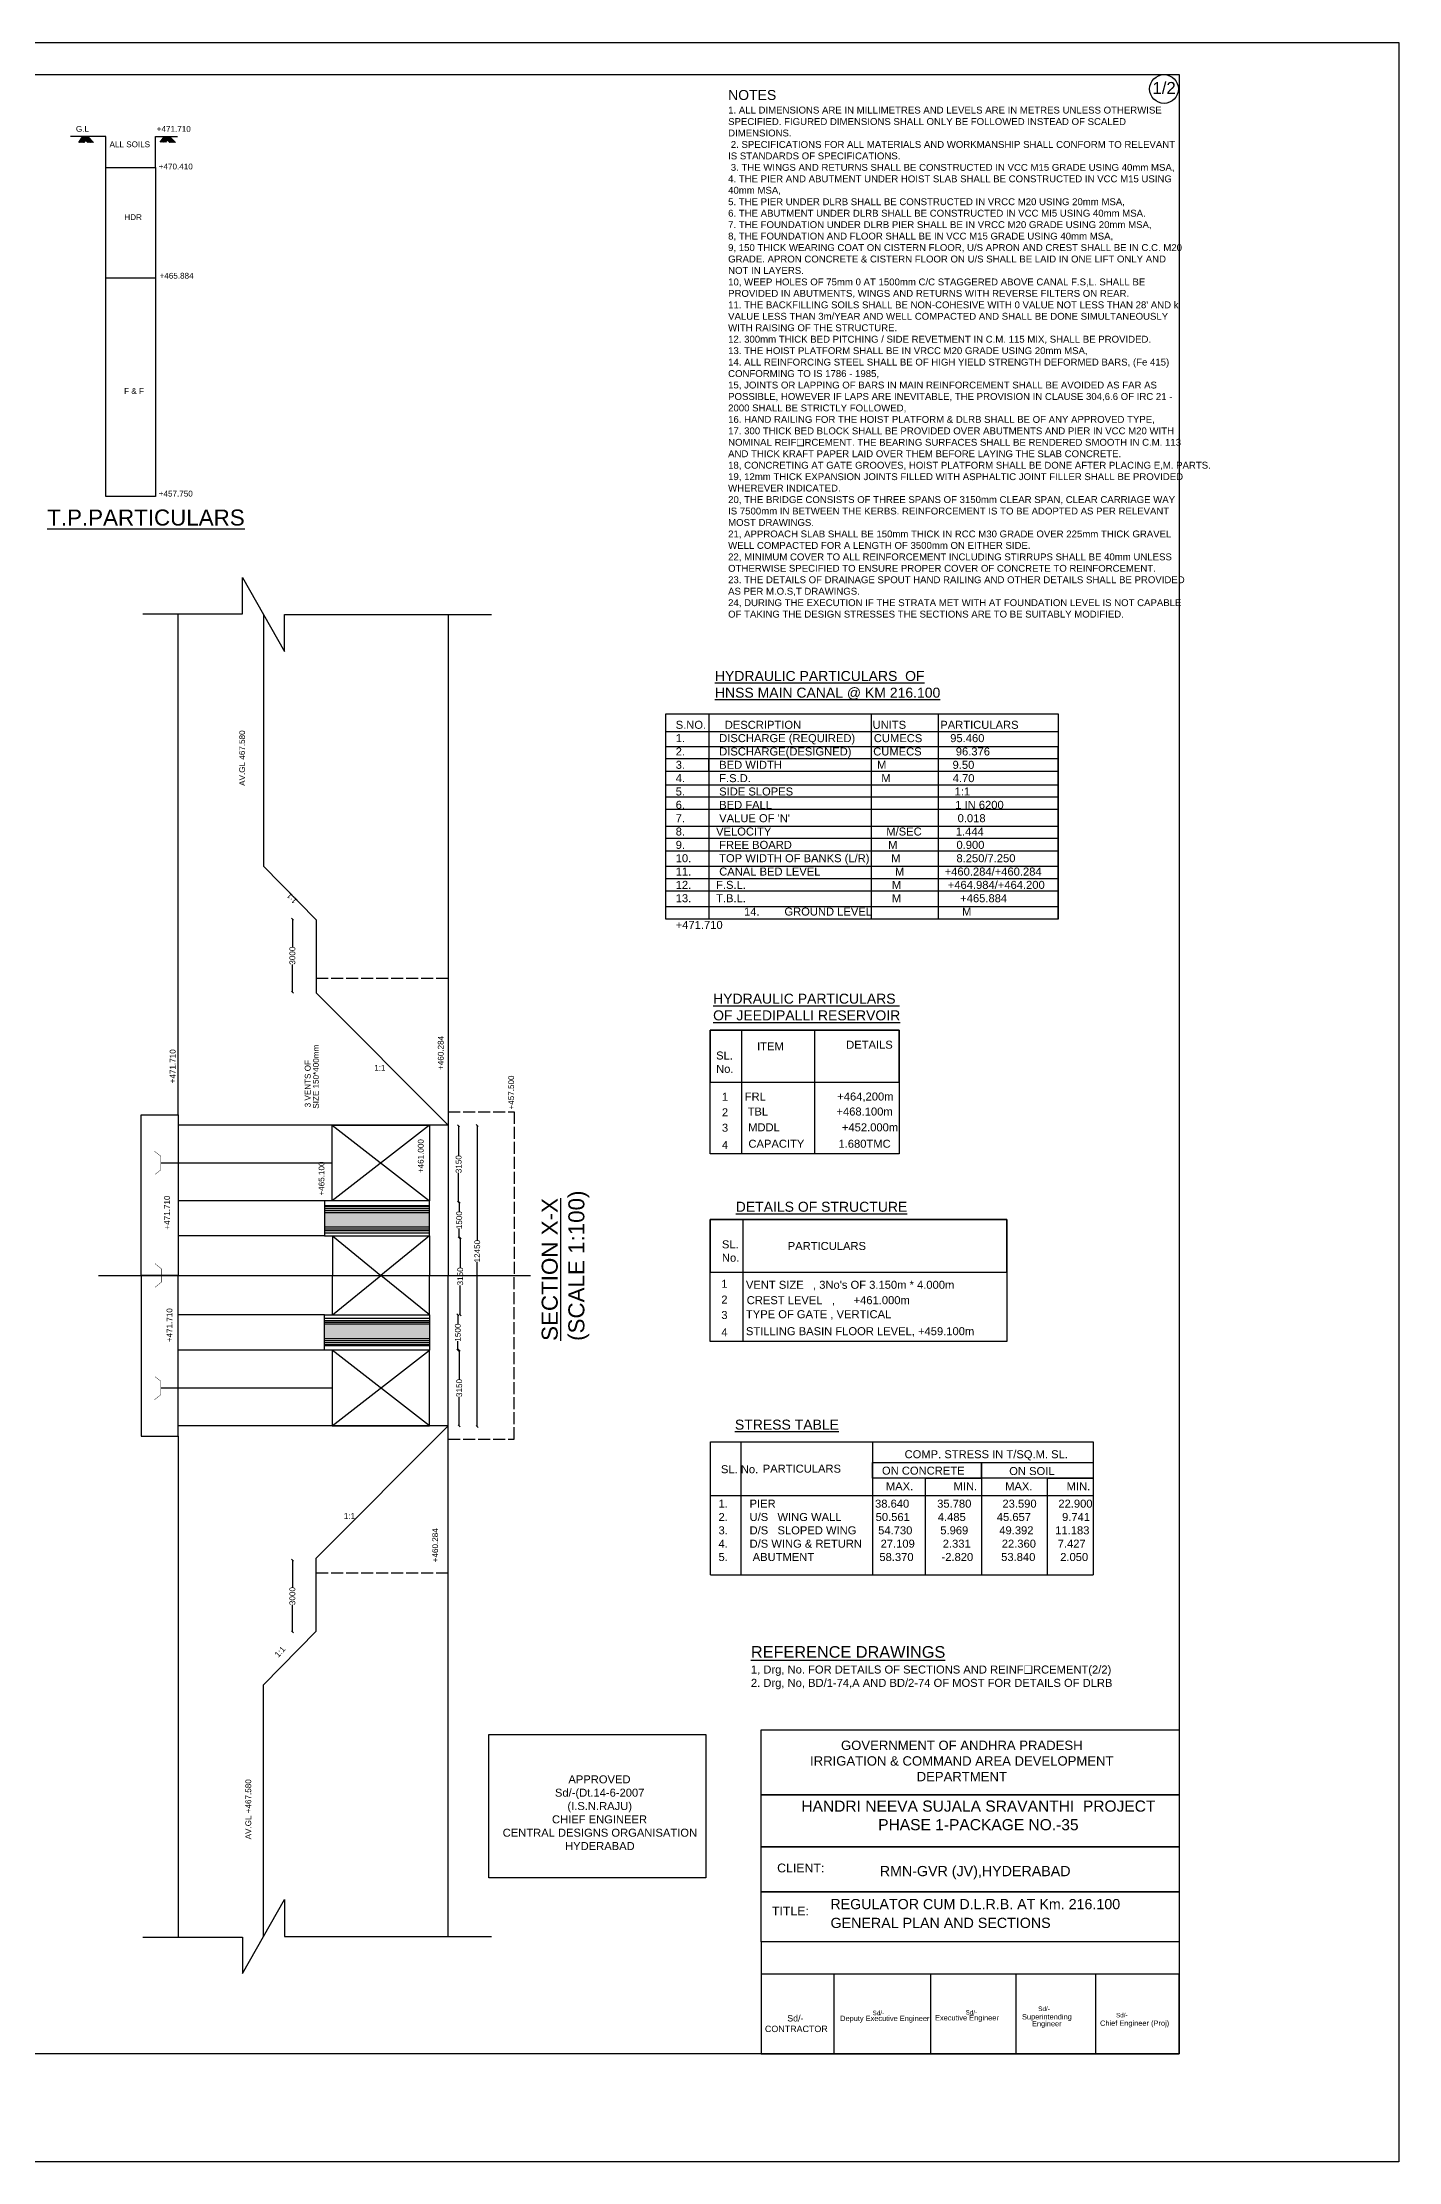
# Model space of a CAD drawing. Header units: metres. Extents: x 1152 to 2703, y 428 to 1487.
# Drawn here: x 2025 to 2703, y 428 to 1487 of the extents above; entities that cross this region are included whole.
import ezdxf

# ---------------------------------------------------------------- set-up
doc = ezdxf.new("R2010")
doc.units = ezdxf.units.M
doc.header["$MEASUREMENT"] = 0
doc.linetypes.add('ACAD_ISO02W100', pattern=[15, 12, -3])
doc.layers.add('DRAWING', color=7, linetype='Continuous')
doc.styles.get("Standard").update_dxf_attribs({"font": 'ARIAL_1.TTF', "height": 2.9})
doc.dimstyles.get("Standard").update_dxf_attribs({"dimtxt": 1, "dimasz": 1, "dimexe": 0.18, "dimexo": 0.0625, "dimgap": 0.09, "dimtad": 0, "dimtih": 1, "dimtoh": 1, "dimdec": 0, "dimzin": 0, "dimdsep": 46, "dimtxsty": 'Standard', "dimblk": 'OBLIQUE', "dimcen": 0, "dimse1": 1, "dimse2": 1, "dimadec": 0, "dimazin": 0, "dimtfac": 1, "dimtdec": 0, "dimtofl": 0, "dimtmove": 0, "dimatfit": 3, "dimfxl": 0, "dimtolj": 1, "dimtzin": 0, "dimarcsym": 0})
picture_1 = doc.add_image_def('image1.jpg', size_in_pixel=(7220, 4931))

# ---------------------------------------------------------------- blocks, each defined once
blk = doc.blocks.new('_Oblique')
at = {"color": 0, "linetype": 'ByBlock', "lineweight": -2}
blk.add_line((-0.5, -0.5), (0.5, 0.5), dxfattribs=at)
blk = doc.blocks.new('*D70')
at = {"layer": 'Defpoints', "color": 0, "transparency": 16777216}
for p in [(2149.5, 728.6), (2149.8, 728.6), (2149.5, 692.9)]:
    blk.add_point(p, dxfattribs=at)
at = {"layer": 'DRAWING', "color": 0, "lineweight": -2, "transparency": 16777216}
for p, q in [((2149.8, 728.6), (2149.8, 715.2)), ((2149.8, 692.9), (2149.8, 706.3))]:
    blk.add_line(p, q, dxfattribs=at)
for p, rotation in [((2149.8, 728.6), 90), ((2149.8, 692.9), 270)]:
    blk.add_blockref('_Oblique', p, dxfattribs=dict(at, rotation=rotation))
at = {"layer": 'DRAWING', "color": 0, "transparency": 16777216, "insert": (2149.8, 710.7), "char_height": 2.9, "attachment_point": 5, "rotation": 90}
blk.add_mtext('\\A1;3000', dxfattribs=at)
blk = doc.blocks.new('*D71')
at = {"layer": 'Defpoints', "color": 0, "transparency": 16777216}
for p in [(2227.7, 833.6), (2233.2, 833.6), (2227.7, 795.8)]:
    blk.add_point(p, dxfattribs=at)
at = {"layer": 'DRAWING', "color": 0, "lineweight": -2, "transparency": 16777216}
for p, q in [((2233.2, 833.6), (2233.2, 819.1)), ((2233.2, 795.8), (2233.2, 810.3))]:
    blk.add_line(p, q, dxfattribs=at)
for p, rotation in [((2233.2, 833.6), 90), ((2233.2, 795.8), 270)]:
    blk.add_blockref('_Oblique', p, dxfattribs=dict(at, rotation=rotation))
at = {"layer": 'DRAWING', "color": 0, "transparency": 16777216, "insert": (2233.2, 814.7), "char_height": 2.9, "attachment_point": 5, "rotation": 90}
blk.add_mtext('\\A1;3150', dxfattribs=at)
blk = doc.blocks.new('*D72')
at = {"layer": 'Defpoints', "color": 0, "transparency": 16777216}
for p in [(2232.5, 851.2), (2233.2, 851.2), (2233.2, 833.6)]:
    blk.add_point(p, dxfattribs=at)
at = {"layer": 'DRAWING', "color": 0, "lineweight": -2, "transparency": 16777216}
for p, q in [((2232.5, 851.2), (2232.5, 846.7)), ((2232.5, 833.6), (2232.5, 838.1))]:
    blk.add_line(p, q, dxfattribs=at)
for p, rotation in [((2232.5, 851.2), 90), ((2232.5, 833.6), 270)]:
    blk.add_blockref('_Oblique', p, dxfattribs=dict(at, rotation=rotation))
at = {"layer": 'DRAWING', "color": 0, "transparency": 16777216, "insert": (2232.5, 842.4), "char_height": 2.9, "attachment_point": 5, "rotation": 90}
blk.add_mtext('\\A1;1500', dxfattribs=at)
blk = doc.blocks.new('*D73')
at = {"layer": 'Defpoints', "color": 0, "transparency": 16777216}
for p in [(2232.5, 889.7), (2233.7, 889.7), (2232.5, 851.2)]:
    blk.add_point(p, dxfattribs=at)
at = {"layer": 'DRAWING', "color": 0, "lineweight": -2, "transparency": 16777216}
for p, q in [((2233.7, 889.7), (2233.7, 874.9)), ((2233.7, 851.2), (2233.7, 866))]:
    blk.add_line(p, q, dxfattribs=at)
for p, rotation in [((2233.7, 889.7), 90), ((2233.7, 851.2), 270)]:
    blk.add_blockref('_Oblique', p, dxfattribs=dict(at, rotation=rotation))
at = {"layer": 'DRAWING', "color": 0, "transparency": 16777216, "insert": (2233.7, 870.5), "char_height": 2.9, "attachment_point": 5, "rotation": 90}
blk.add_mtext('\\A1;3150', dxfattribs=at)
blk = doc.blocks.new('*D74')
at = {"layer": 'Defpoints', "color": 0, "transparency": 16777216}
for p in [(2233.2, 907.6), (2233.7, 907.6), (2233.7, 889.7)]:
    blk.add_point(p, dxfattribs=at)
at = {"layer": 'DRAWING', "color": 0, "lineweight": -2, "transparency": 16777216}
for p, q in [((2233.2, 907.6), (2233.2, 902.9)), ((2233.2, 889.7), (2233.2, 894.4))]:
    blk.add_line(p, q, dxfattribs=at)
for p, rotation in [((2233.2, 907.6), 90), ((2233.2, 889.7), 270)]:
    blk.add_blockref('_Oblique', p, dxfattribs=dict(at, rotation=rotation))
at = {"layer": 'DRAWING', "color": 0, "transparency": 16777216, "insert": (2233.2, 898.6), "char_height": 2.9, "attachment_point": 5, "rotation": 90}
blk.add_mtext('\\A1;1500', dxfattribs=at)
blk = doc.blocks.new('*D75')
at = {"layer": 'Defpoints', "color": 0, "transparency": 16777216}
for p in [(2232.9, 945.7), (2233.2, 945.7), (2233.2, 907.6)]:
    blk.add_point(p, dxfattribs=at)
at = {"layer": 'DRAWING', "color": 0, "lineweight": -2, "transparency": 16777216}
for p, q in [((2232.9, 945.7), (2232.9, 931.1)), ((2232.9, 907.6), (2232.9, 922.2))]:
    blk.add_line(p, q, dxfattribs=at)
for p, rotation in [((2232.9, 945.7), 90), ((2232.9, 907.6), 270)]:
    blk.add_blockref('_Oblique', p, dxfattribs=dict(at, rotation=rotation))
at = {"layer": 'DRAWING', "color": 0, "transparency": 16777216, "insert": (2232.9, 926.6), "char_height": 2.9, "attachment_point": 5, "rotation": 90}
blk.add_mtext('\\A1;3150', dxfattribs=at)
blk = doc.blocks.new('*D76')
at = {"layer": 'Defpoints', "color": 0, "transparency": 16777216}
for p in [(2242.6, 945.9), (2242.2, 795.5), (2242.6, 795.5)]:
    blk.add_point(p, dxfattribs=at)
at = {"layer": 'DRAWING', "color": 0, "lineweight": -2, "transparency": 16777216}
for p, q in [((2242.2, 945.9), (2242.2, 888.5)), ((2242.2, 795.5), (2242.2, 877.7))]:
    blk.add_line(p, q, dxfattribs=at)
for p, rotation in [((2242.2, 945.9), 90), ((2242.2, 795.5), 270)]:
    blk.add_blockref('_Oblique', p, dxfattribs=dict(at, rotation=rotation))
at = {"layer": 'DRAWING', "color": 0, "transparency": 16777216, "insert": (2242.2, 883.1), "char_height": 2.9, "attachment_point": 5, "rotation": 90}
blk.add_mtext('\\A1;12450', dxfattribs=at)
blk = doc.blocks.new('*D77')
at = {"layer": 'Defpoints', "color": 0, "transparency": 16777216}
for p in [(2149.8, 1049.1), (2150.1, 1049.1), (2150.1, 1012.5)]:
    blk.add_point(p, dxfattribs=at)
at = {"layer": 'DRAWING', "color": 0, "lineweight": -2, "transparency": 16777216}
for p, q in [((2149.8, 1049.1), (2149.8, 1035.2)), ((2149.8, 1012.5), (2149.8, 1026.4))]:
    blk.add_line(p, q, dxfattribs=at)
for p, rotation in [((2149.8, 1049.1), 90), ((2149.8, 1012.5), 270)]:
    blk.add_blockref('_Oblique', p, dxfattribs=dict(at, rotation=rotation))
at = {"layer": 'DRAWING', "color": 0, "transparency": 16777216, "insert": (2149.8, 1030.8), "char_height": 2.9, "attachment_point": 5, "rotation": 90}
blk.add_mtext('\\A1;3000', dxfattribs=at)

msp = doc.modelspace()

# ---------------------------------------------------------------- hatches: boundary and pattern name
at = {"layer": 'DRAWING'}
for points in [[(2218.4, 902.5), (2165.9, 902.5), (2165.9, 895.2), (2218.4, 895.2)], [(2218.4, 839.4), (2218.4, 846.7), (2165.9, 846.7), (2165.9, 839.4)]]:
    msp.add_hatch(color=256, dxfattribs=at).paths.add_polyline_path(points)

# ---------------------------------------------------------------- linework, layer by layer
for p, q in [((2336.5, 1151.7), (2358, 1151.7)), ((2336.5, 1049), (2336.5, 1151.7)), ((2358, 1151.7), (2358, 1049)), ((2439.1, 1151.7), (2439.1, 1049)), ((2472.6, 1151.7), (2472.6, 1049)), ((2532.6, 1135.2), (2336.5, 1135.2)), ((2358, 1135.2), (2358, 1049)), ((2532.6, 1049), (2532.6, 1135.2)), ((2336.5, 1129.3), (2532.6, 1129.3)), ((2532.6, 1122.9), (2336.5, 1122.9)), ((2358, 1122.9), (2358, 1129.3)), ((2532.6, 1129.3), (2532.6, 1122.9)), ((2532.6, 1116.1), (2336.5, 1116.1)), ((2336.5, 1110.2), (2532.6, 1110.2)), ((2532.6, 1103.8), (2336.5, 1103.8)), ((2532.6, 1095.3), (2336.5, 1095.3)), ((2336.5, 1089.5), (2532.6, 1089.5)), ((2532.6, 1083), (2336.5, 1083)), ((2532.6, 1075.3), (2336.5, 1075.3)), ((2336.5, 1069.4), (2532.6, 1069.4)), ((2532.6, 1063), (2336.5, 1063)), ((2336.5, 1055.4), (2532.6, 1055.4)), ((2532.6, 1049), (2336.5, 1049))]:
    msp.add_line(p, q, dxfattribs=at)
for points in [[(1244.5, 1471.3), (2593, 1471.3), (2593, 481.9), (1244.5, 481.9)], [(2081.4, 1260.3), (2056.6, 1260.3), (2056.6, 1424.7), (2081.4, 1424.7)], [(2336.5, 1151.7), (2532.6, 1151.7), (2532.6, 1142.7), (2336.5, 1142.7)], [(2358.7, 993.5), (2453.1, 993.5), (2453.1, 931.8), (2358.7, 931.8)], [(2358.7, 967.5), (2453.1, 967.5), (2453.1, 993.5), (2358.7, 993.5)], [(2374.5, 993.5), (2410.8, 993.5), (2410.8, 931.8), (2374.5, 931.8)], [(2092.7, 870.9), (2074.2, 870.9), (2074.2, 951.3), (2092.7, 951.3)], [(2169.6, 946.1), (2218.4, 946.1), (2218.4, 908.2), (2169.6, 908.2)], [(2218.4, 908.2), (2165.9, 908.2), (2165.9, 890.7), (2218.4, 890.7)], [(2358.6, 899), (2506.9, 899), (2506.9, 837.9), (2358.6, 837.9)], [(2358.6, 872.6), (2506.9, 872.6), (2506.9, 899), (2358.6, 899)], [(2358.6, 899), (2375, 899), (2375, 837.9), (2358.6, 837.9)], [(2092.7, 870.9), (2074.2, 870.9), (2074.2, 790.6), (2092.7, 790.6)], [(2218.4, 833.7), (2165.9, 833.7), (2165.9, 851.2), (2218.4, 851.2)], [(2169.6, 795.8), (2218.4, 795.8), (2218.4, 833.7), (2169.6, 833.7)], [(2439.7, 777.5), (2550, 777.5), (2550, 769.6), (2439.7, 769.6)], [(2494.3, 769.6), (2494.3, 769.6), (2494.3, 777.5), (2494.3, 777.5)], [(2248, 641.5), (2356.5, 641.5), (2356.5, 569.9), (2248, 569.9)]]:
    msp.add_lwpolyline(points, close=True, dxfattribs=at)
for points in [[(2056.6, 1424.7), (2056.6, 1440.2), (2038.9, 1440.2)], [(2044.7, 1440.1), (2042.8, 1437.3)], [(2045.1, 1440.1), (2043.1, 1437.3)], [(2045.4, 1440.1), (2043.4, 1437.3)], [(2045.9, 1440.1), (2043.9, 1437.3)], [(2046.2, 1440.1), (2044.3, 1437.3)], [(2046.7, 1440.1), (2044.8, 1437.3)], [(2044.9, 1440.1), (2047.6, 1437.2)], [(2047.1, 1440.1), (2045.1, 1437.3)], [(2045.1, 1440.1), (2047.8, 1437.2)], [(2047.6, 1440.1), (2045.6, 1437.3)], [(2045.6, 1440.1), (2048.4, 1437.2)], [(2046.1, 1440.1), (2048.8, 1437.2)], [(2046.5, 1440.1), (2049.2, 1437.2)], [(2046.9, 1440.1), (2049.7, 1437.2)], [(2047.3, 1440.1), (2050, 1437.2)], [(2047.7, 1440.1), (2050.4, 1437.2)], [(2081.4, 1424.7), (2081.4, 1440.2), (2092.3, 1440.2)], [(2085.6, 1440.1), (2083.6, 1437.4)], [(2085.9, 1440.1), (2084, 1437.4)], [(2086.3, 1440.1), (2084.3, 1437.4)], [(2086.8, 1440.1), (2084.8, 1437.4)], [(2087.1, 1440.1), (2085.1, 1437.4)], [(2087.6, 1440.1), (2085.6, 1437.4)], [(2085.7, 1440.1), (2088.5, 1437.3)], [(2085.9, 1440.1), (2088.7, 1437.3)], [(2088, 1440.1), (2086, 1437.4)], [(2088.4, 1440.1), (2086.4, 1437.4)], [(2086.5, 1440.1), (2089.2, 1437.3)], [(2086.9, 1440.1), (2089.6, 1437.3)], [(2087.3, 1440.1), (2090, 1437.3)], [(2087.8, 1440.1), (2090.5, 1437.3)], [(2088.2, 1440.1), (2090.9, 1437.3)], [(2088.6, 1440.1), (2091.3, 1437.3)], [(2056.6, 1369.6), (2081.4, 1369.6)], [(2075, 1201.6), (2124.9, 1201.6), (2124.9, 1219.8), (2145.9, 1182.8), (2145.9, 1201.3), (2249.3, 1201.3)], [(2092.7, 951.3), (2092.7, 1201.6)], [(2135.4, 1201.3), (2135.4, 1075.5), (2161.6, 1048.7), (2161.6, 1012.3), (2227.7, 946.1), (2092.7, 946.1)], [(2227.7, 1201.3), (2227.7, 870.9)], [(2336.5, 1049), (2336.5, 1151.7), (2532.6, 1151.7), (2532.6, 1049)], [(2169.6, 946.1), (2218.4, 908.2)], [(2218.4, 946.1), (2169.6, 908.2)], [(2169.6, 927.1), (2084.1, 927.1)], [(2165.9, 908.2), (2092.7, 908.2)], [(2165.9, 906), (2218.4, 906)], [(2165.9, 905.5), (2218.4, 905.5)], [(2165.9, 904.4), (2218.4, 904.4)], [(2165.9, 903.4), (2218.4, 903.4)], [(2165.9, 902.5), (2218.4, 902.5)], [(2165.9, 890.7), (2092.7, 890.7)], [(2165.9, 895.2), (2218.4, 895.2)], [(2165.9, 894.3), (2218.4, 894.3)], [(2165.9, 893.4), (2218.4, 893.4)], [(2165.9, 892.3), (2218.4, 892.3)], [(2169.8, 890.7), (2169.8, 870.9)], [(2169.8, 890.7), (2194, 870.9)], [(2218.4, 890.7), (2194, 870.9)], [(2218.4, 890.7), (2218.4, 870.9)], [(2169.8, 851.2), (2169.8, 870.9)], [(2169.8, 851.2), (2194, 870.9)], [(2218.4, 851.2), (2194, 870.9)], [(2218.4, 851.2), (2218.4, 870.9)], [(2227.7, 540.6), (2227.7, 870.9)], [(2165.9, 851.2), (2092.7, 851.2)], [(2165.9, 849.6), (2218.4, 849.6)], [(2165.9, 848.4), (2218.4, 848.4)], [(2165.9, 847.6), (2218.4, 847.6)], [(2165.9, 846.7), (2218.4, 846.7)], [(2165.9, 839.4), (2218.4, 839.4)], [(2165.9, 838.5), (2218.4, 838.5)], [(2165.9, 837.4), (2218.4, 837.4)], [(2165.9, 833.7), (2092.7, 833.7)], [(2165.9, 836.4), (2218.4, 836.4)], [(2165.9, 835.9), (2218.4, 835.9)], [(2169.6, 795.8), (2218.4, 833.7)], [(2218.4, 795.8), (2169.6, 833.7)], [(2169.6, 814.7), (2084.1, 814.7)], [(2135.4, 540.6), (2135.4, 666.4), (2161.6, 693.1), (2161.6, 729.6), (2227.7, 795.8), (2092.7, 795.8)], [(2092.7, 790.6), (2092.7, 540.2)], [(2358.8, 721.3), (2358.8, 787.8), (2550, 787.8), (2550, 730)], [(2374.2, 721.3), (2374.2, 787.8), (2439.7, 787.8), (2439.7, 721.3)], [(2466.3, 721.3), (2466.3, 769.6), (2494.3, 769.6), (2494.3, 721.3)], [(2527.2, 721.3), (2527.2, 769.6), (2550, 769.6), (2550, 721.3)], [(2358.8, 760.9), (2550, 760.9)], [(2358.8, 721.3), (2550, 721.3)], [(2075, 540.2), (2124.9, 540.2), (2124.9, 522.1), (2145.9, 559.1), (2145.9, 540.6), (2249.3, 540.6)]]:
    msp.add_lwpolyline(points, dxfattribs=at)
at = {"layer": 'DRAWING', "linetype": 'ACAD_ISO02W100', "ltscale": 0.5}
for points in [[(2161.6, 1019.5), (2227.7, 1019.5)], [(2227.7, 952.7), (2260.7, 952.7), (2260.7, 870.9)], [(2227.7, 789.1), (2260.7, 789.1), (2260.7, 870.9)], [(2161.6, 722.3), (2227.7, 722.3)]]:
    msp.add_lwpolyline(points, dxfattribs=at)
at = {"layer": 'DRAWING', "const_width": 0.2}
for points in [[(2080.8, 933.1), (2084.1, 930.5)], [(2084.1, 927.1), (2084.1, 923.8), (2081.2, 921.5)], [(2084.1, 930.5), (2084.1, 927.1)], [(2081.1, 876.9), (2084.3, 874.3)], [(2084.3, 874.3), (2084.3, 870.9)], [(2084.3, 867.6), (2084.3, 870.9)], [(2081.1, 865), (2084.3, 867.6)], [(2084.1, 814.7), (2084.1, 818.1), (2081.2, 820.3)], [(2080.8, 808.8), (2084.1, 811.4)], [(2084.1, 811.4), (2084.1, 814.7)]]:
    msp.add_lwpolyline(points, dxfattribs=at)
at = {"layer": 'DRAWING', "ltscale": 0.02}
for points in [[(2384.1, 643.8), (2593, 643.8), (2593, 611.4), (2384.1, 611.4)], [(2384.1, 611.4), (2593, 611.4), (2593, 585.3), (2384.1, 585.3)], [(2384.1, 585.3), (2593, 585.3), (2593, 562.9), (2384.1, 562.9)], [(2384.1, 562.9), (2593, 562.9), (2593, 537.8), (2384.1, 537.8)], [(2384.1, 481.9), (2593, 481.9), (2593, 521.7), (2384.1, 521.7)]]:
    msp.add_lwpolyline(points, close=True, dxfattribs=at)
for points in [[(2384.1, 537.8), (2384.1, 521.7)], [(2420.4, 521.7), (2420.4, 481.9)], [(2468.7, 521.7), (2468.7, 481.9)], [(2511.4, 521.7), (2511.4, 481.9)], [(2551.2, 521.7), (2551.2, 481.9)]]:
    msp.add_lwpolyline(points, dxfattribs=at)
at = {"layer": 'DRAWING'}
msp.add_circle((2585.5, 1464), 7.19, dxfattribs=at)

# ---------------------------------------------------------------- texts
for s, height, p in [('1/2', 6, (2579.7, 1461.5)), ('G.L', 2.9, (2041.6, 1442.6)), ('+471.710', 2.9, (2082, 1442.6)), ('ALL SOILS', 2.9, (2058.4, 1434.9)), ('+470.410', 2.9, (2083, 1423.8)), ('HDR', 2.9, (2065.8, 1398.5)), ('+465.884', 2.9, (2083.4, 1369.2)), ('F & F', 2.9, (2065.7, 1311.6)), ('+457.750', 2.9, (2083, 1260.3)), ('1:1', 2.9, (2190.7, 973.3)), ('1:1', 2.9, (2175.5, 749.3)), ('RMN-GVR (JV),HYDERABAD', 5.099, (2443.4, 570.7)), ('REGULATOR CUM D.L.R.B. AT Km. 216.100', 5.099, (2418.7, 554.2)), ('GENERAL PLAN AND SECTIONS', 5.099, (2418.8, 544.8)), ('Deputy Executive Engineer', 2.649, (2423.6, 498.3)), ('Sd/-', 2.26, (2439.8, 501.2)), (' Executive Engineer', 2.649, (2470, 498.6)), ('Sd/-', 2.26, (2486.3, 501.5)), ('Superintending ', 2.649, (2514.5, 499.1)), ('Sd/-', 2.26, (2522.6, 503.3)), ('Chief Engineer (Proj)', 2.649, (2553.5, 495.9)), ('Sd/-', 2.26, (2561.5, 500.1))]:
    msp.add_text(s, height=height, dxfattribs=at).set_placement(p)
for s, rotation, p in [('AV.GL 467.580', 90, (2126.1, 1115.7)), ('1:1', 134.4176, (2152.6, 1058.5)), ('SIZE 150*400mm', 90, (2163, 954.3)), ('+460.284', 90, (2225.4, 973.7)), ('+471.710', 90, (2091.4, 967)), ('3 VENTS OF ', 90, (2158.9, 955)), ('+457.500', 90, (2260.6, 953.9)), ('+461.000', 90, (2215.4, 922.1)), ('+465.100', 90, (2165.8, 910.9)), ('+471.710', 90, (2088.6, 893.9)), ('+471.710', 90, (2089.8, 837.6)), ('+460.284', 90, (2222.6, 727.6)), ('1:1', 48.0179, (2142.8, 679.8)), ('AV.GL +467.580', 90, (2129.2, 589.1))]:
    msp.add_text(s, height=2.9, rotation=rotation, dxfattribs=at).set_placement(p)
for s, insert, char_height, width, attachment_point in [("{\\H1.4557x;NOTES \\P}1. ALL DIMENSIONS ARE IN MILLIMETRES AND LEVELS ARE IN METRES UNLESS OTHERWISE SPECIFIED. FIGURED DIMENSIONS SHALL ONLY BE FOLLOWED INSTEAD OF SCALED DIMENSIONS.\\P 2. SPECIFICATIONS FOR ALL MATERIALS AND WORKMANSHIP SHALL CONFORM TO RELEVANT IS STANDARDS OF SPECIFICATIONS.\\P 3. THE WINGS AND RETURNS SHALL BE CONSTRUCTED IN VCC M15 GRADE USING 40mm MSA, \\P4. THE PIER AND ABUTMENT UNDER HOIST SLAB SHALL BE CONSTRUCTED IN VCC M15 USING 40mm MSA, \\P5. THE PIER UNDER DLRB SHALL BE CONSTRUCTED IN VRCC M20 USING 20mm MSA, \\P6. THE ABUTMENT UNDER DLRB SHALL BE CONSTRUCTED IN VCC MI5 USING 40mm MSA. \\P7. THE FOUNDATION UNDER DLRB PIER SHALL BE IN VRCC M20 GRADE USING 20mm MSA, \\P8, THE FOUNDATION AND FLOOR SHALL BE IN VCC M15 GRADE USING 40mm MSA, \\P9, 150 THICK WEARING COAT ON CISTERN FLOOR, U/S APRON AND CREST SHALL BE IN C.C. M20 GRADE. APRON CONCRETE & CISTERN FLOOR ON U/S SHALL BE LAID IN ONE LIFT ONLY AND NOT IN LAYERS. \\P10, WEEP HOLES OF 75mm 0 AT 1500mm C/C STAGGERED ABOVE CANAL F.S,L. SHALL BE PROVIDED IN ABUTMENTS, WINGS AND RETURNS WITH REVERSE FILTERS ON REAR. \\P11. THE BACKFILLING SOILS SHALL BE NON-COHESIVE WITH 0 VALUE NOT LESS THAN 28' AND k VALUE LESS THAN 3m/YEAR AND WELL COMPACTED AND SHALL BE DONE SIMULTANEOUSLY WITH RAISING OF THE STRUCTURE. \\P12. 300mm THICK BED PITCHING / SIDE REVETMENT IN C.M. 115 MIX, SHALL BE PROVIDED. \\P13. THE HOIST PLATFORM SHALL BE IN VRCC M20 GRADE USING 20mm MSA, \\P14. ALL REINFORCING STEEL SHALL BE OF HIGH YIELD STRENGTH DEFORMED BARS, (Fe 415) CONFORMING TO IS 1786 - 1985, \\P15, JOINTS OR LAPPING OF BARS IN MAIN REINFORCEMENT SHALL BE AVOIDED AS FAR AS POSSIBLE, HOWEVER IF LAPS ARE INEVITABLE, THE PROVISION IN CLAUSE 304,6.6 OF IRC 21 - 2000 SHALL BE STRICTLY FOLLOWED, \\P16. HAND RAILING FOR THE HOIST PLATFORM & DLRB SHALL BE OF ANY APPROVED TYPE, \\P17. 300 THICK BED BLOCK SHALL BE PROVIDED OVER ABUTMENTS AND PIER IN VCC M20 WITH NOMINAL REIF❑RCEMENT. THE BEARING SURFACES SHALL BE RENDERED SMOOTH IN C.M. 113 AND THICK KRAFT PAPER LAID OVER THEM BEFORE LAYING THE SLAB CONCRETE. \\P18, CONCRETING AT GATE GROOVES, HOIST PLATFORM SHALL BE DONE AFTER PLACING E,M. PARTS. \\P19, 12mm THICK EXPANSION JOINTS FILLED WITH ASPHALTIC JOINT FILLER SHALL BE PROVIDED WHEREVER INDICATED. \\P20, THE BRIDGE CONSISTS OF THREE SPANS OF 3150mm CLEAR SPAN, CLEAR CARRIAGE WAY IS 7500mm IN BETWEEN THE KERBS. REINFORCEMENT IS TO BE ADOPTED AS PER RELEVANT MOST DRAWINGS.\\P21, APPROACH SLAB SHALL BE 150mm THICK IN RCC M30 GRADE OVER 225mm THICK GRAVEL WELL COMPACTED FOR A LENGTH OF 3500mm ON EITHER SIDE. \\P22, MINIMUM COVER TO ALL REINFORCEMENT INCLUDING STIRRUPS SHALL BE 40mm UNLESS OTHERWISE SPECIFIED TO ENSURE PROPER COVER OF CONCRETE TO REINFORCEMENT. \\P23. THE DETAILS OF DRAINAGE SPOUT HAND RAILING AND OTHER DETAILS SHALL BE PROVIDED AS PER M.O.S,T DRAWINGS. \\P24, DURING THE EXECUTION IF THE STRATA MET WITH AT FOUNDATION LEVEL IS NOT CAPABLE OF TAKING THE DESIGN STRESSES THE SECTIONS ARE TO BE SUITABLY MODIFIED. ", (2367.6, 1463.5), 3.4348, 228.448, 1), ('\\pi91.418;{\\LT.P.PARTICULARS}', (1935.8, 1253.8), 8, 280.729, 1), ('{\\LHYDRAULIC PARTICULARS  OF HNSS MAIN CANAL @ KM 216.100  }', (2361, 1173.1), 5, 115.108, 1), ("S.NO.      DESCRIPTION                       UNITS           PARTICULARS\\P1.           DISCHARGE (REQUIRED)      CUMECS         95.460\\P2.           DISCHARGE(DESIGNED)       CUMECS           96.376\\P3.           BED WIDTH^I^I^I   M^I                 9.50\\P4.           F.S.D.                                          M                    4.70\\P5.           SIDE SLOPES                                                    1:1\\P6.           BED FALL                                                           1 IN 6200\\P7.           VALUE OF 'N'                                                      0.018\\P8.          VELOCITY                                     M/SEC           1.444\\P9.           FREE BOARD                               M                   0.900\\P10.         TOP WIDTH OF BANKS (L/R)       M                  8.250/7.250\\P11.         CANAL BED LEVEL                        M             +460.284/+460.284\\P12.        F.S.L.                                               M               +464.984/+464.200\\P13.        T.B.L.                                               M                   +465.884                                    14.        GROUND LEVEL                             M                  +471.710", (2341.4, 1148.2), 4, 185.659, 1), ('{\\LHYDRAULIC PARTICULARS  OF JEEDIPALLI RESERVOIR  }', (2360.1, 1011.8), 5, 98.023, 1), (' ITEM', (2382.1, 987.5), 4, 13.058, 1), (' DETAILS', (2426.6, 988.3), 4, 22.136, 1), ('SL. No.', (2361.6, 982.9), 4, 10.297, 1), ('2', (2364.5, 954.5), 4, 10.297, 1), ('1', (2364.5, 962.3), 4, 10.297, 1), ('FRL                       +464,200m', (2375.9, 962.4), 4, 94.736, 1), (' TBL                      +468.100m ', (2375.8, 954.9), 4, 98.434, 1), ('3', (2364.5, 946.8), 4, 10.297, 1), ('MDDL                    +452.000m', (2377.6, 947), 4, 98.434, 1), ('4', (2364.5, 938.2), 4, 10.297, 1), (' CAPACITY           1.680TMC ', (2376.2, 938.8), 4, 98.434, 1), ('{\\LDETAILS OF STRUCTURE }', (2371.4, 907.8), 5, 98.023, 1), ('SL. No.', (2364.5, 888.5), 4, 11.594, 1), ('PARTICULARS', (2397.4, 887.7), 4, 98.434, 1), ('1', (2364.2, 868.8), 4, 98.434, 1), ('2', (2364.2, 860.9), 4, 98.434, 1), ("VENT SIZE   , 3No's OF 3.150m * 4.000m ", (2376.5, 868.3), 4, 140.094, 1), ('CREST LEVEL   ,      +461.000m', (2376.9, 860.6), 4, 98.434, 1), ('3', (2364.2, 853.2), 4, 98.434, 1), ('TYPE OF GATE , VERTICAL', (2376.5, 853.6), 4, 98.434, 1), ('4', (2364.2, 844.6), 4, 98.434, 1), ('STILLING BASIN FLOOR LEVEL, +459.100m', (2376.5, 845.1), 4, 153.589, 1), ('{\\LSTRESS TABLE}', (2371, 798.9), 5, 51.691, 1), ('SL. No.', (2364, 776.1), 4, 153.589, 1), ('PARTICULARS', (2384.9, 776.4), 4, 153.589, 1), ('ON CONCRETE', (2444.5, 775.4), 4, 153.589, 1), ('COMP. STRESS IN T/SQ.M. SL. ', (2455.8, 783.6), 4, 153.589, 1), ('ON SOIL', (2508.1, 775.2), 4, 153.589, 1), ('   MAX.             MIN.         MAX.           MIN. ', (2441.8, 767.6), 4, 153.589, 1), ('1.       PIER                                38.640         35.780          23.590       22.900\\P2.       U/S   WING WALL           50.561         4.485          45.657          9.741\\P3.       D/S   SLOPED WING       54.730         5.969          49.392       11.183\\P4.       D/S WING & RETURN      27.109         2.331          22.360       7.427\\P5.        ABUTMENT                     58.370         -2.820         53.840        2.050', (2362.8, 758.9), 4, 233.56, 1), ('{\\H1.4557x;\\LREFERENCE DRAWINGS} \\P1, Drg, No. FOR DETAILS OF SECTIONS AND REINF❑RCEMENT(2/2) \\P2. Drg, No, BD/1-74,A AND BD/2-74 OF MOST FOR DETAILS OF DLRB ', (2379, 685.7), 4, 233.56, 1), ('\\pi36.965;APPROVED \\P\\pi30.234;Sd/-(Dt.14-6-2007\\P\\pi36.47;(I.S.N.RAJU)\\P\\pi28.766;CHIEF ENGINEER\\P\\pi4.1195;CENTRAL DESIGNS ORGANISATION\\P\\pi35.328;HYDERABAD', (2250.8, 621.1), 4, 104.687, 1), ('HANDRI NEEVA SUJALA SRAVANTHI  PROJECT\\PPHASE 1-PACKAGE NO.-35', (2492.7, 608.5), 5.562, 238.391, 2), ('Engineer', (2519.5, 498.3), 2.65, 15.299, 1)]:
    msp.add_mtext(s, dxfattribs=dict(at, insert=insert, char_height=char_height, width=width, attachment_point=attachment_point))
at = {"layer": 'DRAWING', "insert": (2274.4, 733.3), "char_height": 8, "width": 280.729, "attachment_point": 1, "rotation": 90}
msp.add_mtext('\\pi104.95;{\\LSECTION X-X\\P\\pi103.32;}(SCALE 1:100)', dxfattribs=at)
at = {"layer": 'DRAWING', "color": 7}
for s, insert, char_height, width, attachment_point in [('GOVERNMENT OF ANDHRA PRADESH\\PIRRIGATION & COMMAND AREA DEVELOPMENT DEPARTMENT', (2484.4, 628.3), 4.687, 180.135, 5), ('CLIENT:', (2392.1, 577), 4.41, 35.879, 1), ('TITLE:', (2389.5, 555.5), 4.41, 35.879, 1), ('         Sd/-\\PCONTRACTOR', (2386, 497), 3.187, 47.447, 4)]:
    msp.add_mtext(s, dxfattribs=dict(at, insert=insert, char_height=char_height, width=width, attachment_point=attachment_point))

# ---------------------------------------------------------------- dimensions: what is measured, and where the dimension line sits
at = {"layer": 'DRAWING'}
for base, p1, p2, text, picture, middle in [((2149.8, 1049.1), (2150.1, 1012.5), (2150.1, 1049.1), '3000', '*D77', (2149.8, 1030.8)), ((2232.9, 945.7), (2233.2, 907.6), (2233.2, 945.7), '3150', '*D75', (2232.9, 926.6)), ((2233.2, 907.6), (2233.7, 889.7), (2233.7, 907.6), '1500', '*D74', (2233.2, 898.6)), ((2233.7, 889.7), (2232.5, 851.2), (2232.5, 889.7), '3150', '*D73', (2233.7, 870.5)), ((2232.5, 851.2), (2233.2, 833.6), (2233.2, 851.2), '1500', '*D72', (2232.5, 842.4)), ((2233.2, 833.6), (2227.7, 795.8), (2227.7, 833.6), '3150', '*D71', (2233.2, 814.7)), ((2149.8, 728.6), (2149.5, 692.9), (2149.5, 728.6), '3000', '*D70', (2149.8, 710.7))]:
    dim = msp.add_linear_dim(base=base, p1=p1, p2=p2, angle=90, text=text, dimstyle='Standard', dxfattribs=at)
    dim.commit()
    dim.dimension.update_dxf_attribs({"geometry": picture, "text_midpoint": middle, "text_rotation": 90})
dim = msp.add_linear_dim(base=(2242.2, 795.5), p1=(2242.6, 945.9), p2=(2242.6, 795.5), angle=90, text='12450', dimstyle='Standard', dxfattribs=at)
dim.commit()
dim.dimension.update_dxf_attribs({"geometry": '*D76', "text_midpoint": (2242.2, 883.1), "dimtype": 160, "text_rotation": 90})

# ---------------------------------------------------------------- pictures from other files: only their frames are drawn
at = {"color": 2}
image = msp.add_image(picture_1, insert=(1151.8, 428), size_in_units=(1551, 1059.3), dxfattribs=dict(at, fade=30))
image.dxf.flags = 7

# ---------------------------------------------------------------- leaders
at = {"layer": 'DRAWING', "ltscale": 50}
msp.add_leader([(2052.9, 870.9), (2268.9, 870.9)], dimstyle='Standard', override={"dimgap": 0.09, "dimtad": 0}, dxfattribs=at)
msp.add_leader([(2052.9, 870.9), (2268.9, 870.9)], dimstyle='Standard', override={"dimgap": 0.09, "dimtad": 0}, dxfattribs=at)

doc.saveas('drawing.dxf')
